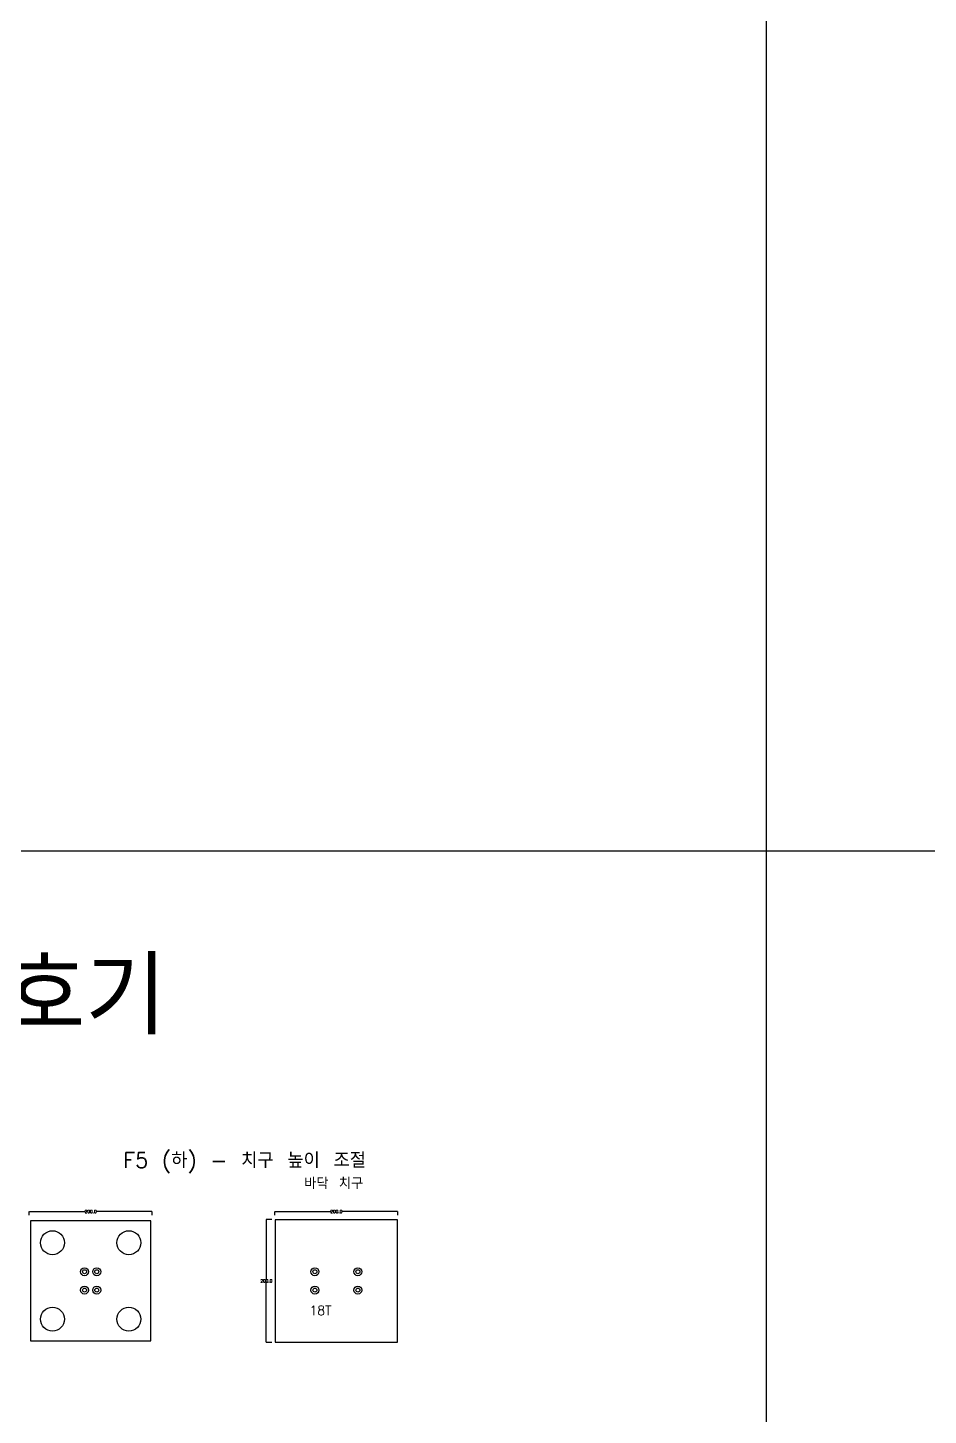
# Model space of a CAD drawing. Header units: millimetres. Extents: x 37110 to 56310, y -3510 to 5490.
# Drawn here: x 51908 to 53374, y 971 to 3231 of the extents above; entities that cross this region are included whole.
import ezdxf

# ---------------------------------------------------------------- set-up
doc = ezdxf.new("R2010")
doc.units = ezdxf.units.MM
for name, color, linetype in [('TEXT', 3, 'Continuous'), ('볼트 구멍', 7, 'Continuous'), ('치구', 7, 'Continuous'), ('치수', 7, 'Continuous')]:
    doc.layers.add(name, color=color, linetype=linetype)
doc.styles.get("Standard").update_dxf_attribs({"font": 'txt.shx', "bigfont": 'whgtxt.shx'})
doc.dimstyles.get("Standard").update_dxf_attribs({"dimtxt": 7, "dimasz": 0.18, "dimexe": 0.18, "dimexo": 0.0625, "dimgap": 0.09, "dimtad": 0, "dimtih": 1, "dimtoh": 1, "dimdec": 1, "dimzin": 0, "dimdsep": 46, "dimtxsty": 'Standard', "dimcen": 0.09, "dimadec": 0, "dimazin": 0, "dimtfac": 1, "dimtdec": 1, "dimtofl": 0, "dimtmove": 0, "dimatfit": 3, "dimfxl": 0, "dimtolj": 1, "dimtzin": 0, "dimarcsym": 0})

# ---------------------------------------------------------------- blocks, each defined once
blk = doc.blocks.new('*D2707')
at = {"layer": 'Defpoints', "color": 0, "linetype": 'Continuous'}
for p in [(52310, 1297.1), (52510, 1303), (52510, 1297.1)]:
    blk.add_point(p, dxfattribs=at)
at = {"layer": '치수', "color": 0, "linetype": 'Continuous', "lineweight": -2}
for p, q in [((52310, 1297.2), (52310, 1303.2)), ((52310.2, 1303), (52401.2, 1303)), ((52509.8, 1303), (52418.8, 1303)), ((52510, 1297.2), (52510, 1303.2))]:
    blk.add_line(p, q, dxfattribs=at)
at = {"layer": '치수', "color": 0, "linetype": 'Continuous'}
for points in [[(52310.2, 1303), (52310.2, 1303), (52310, 1303)], [(52509.8, 1303), (52509.8, 1303), (52510, 1303)]]:
    blk.add_solid(points, dxfattribs=at)
at = {"layer": '치수', "color": 0, "linetype": 'Continuous', "insert": (52410, 1303), "char_height": 5, "attachment_point": 5}
blk.add_mtext('\\A1;200.0', dxfattribs=at)
blk = doc.blocks.new('*D2706')
at = {"layer": 'Defpoints', "color": 0, "linetype": 'Continuous'}
for p in [(52304.9, 1290), (52296, 1090), (52304.9, 1090)]:
    blk.add_point(p, dxfattribs=at)
at = {"layer": '치수', "color": 0, "linetype": 'Continuous', "lineweight": -2}
for p, q in [((52304.8, 1290), (52295.8, 1290)), ((52296, 1289.8), (52296, 1192.6)), ((52296, 1090.2), (52296, 1187.4)), ((52304.8, 1090), (52295.8, 1090))]:
    blk.add_line(p, q, dxfattribs=at)
at = {"layer": '치수', "color": 0, "linetype": 'Continuous'}
for points in [[(52295.9, 1289.8), (52296, 1289.8), (52296, 1290)], [(52295.9, 1090.2), (52296, 1090.2), (52296, 1090)]]:
    blk.add_solid(points, dxfattribs=at)
at = {"layer": '치수', "color": 0, "linetype": 'Continuous', "insert": (52296, 1190), "char_height": 5, "attachment_point": 5}
blk.add_mtext('\\A1;200.0', dxfattribs=at)
blk = doc.blocks.new('*D2705')
at = {"layer": 'Defpoints', "color": 0, "linetype": 'Continuous'}
for p in [(51910, 1297.1), (52110, 1303), (52110, 1297.1)]:
    blk.add_point(p, dxfattribs=at)
at = {"layer": '치수', "color": 0, "linetype": 'Continuous', "lineweight": -2}
for p, q in [((51910, 1297.2), (51910, 1303.2)), ((51910.2, 1303), (52001.2, 1303)), ((52109.8, 1303), (52018.8, 1303)), ((52110, 1297.2), (52110, 1303.2))]:
    blk.add_line(p, q, dxfattribs=at)
at = {"layer": '치수', "color": 0, "linetype": 'Continuous'}
for points in [[(51910.2, 1303), (51910.2, 1303), (51910, 1303)], [(52109.8, 1303), (52109.8, 1303), (52110, 1303)]]:
    blk.add_solid(points, dxfattribs=at)
at = {"layer": '치수', "color": 0, "linetype": 'Continuous', "insert": (52010, 1303), "char_height": 5, "attachment_point": 5}
blk.add_mtext('\\A1;200.0', dxfattribs=at)

msp = doc.modelspace()

# ---------------------------------------------------------------- linework, layer by layer
at = {"color": 6}
for p, q in [((53110, 5490), (53110, -3510)), ((56310, 1890), (37110, 1890))]:
    msp.add_line(p, q, dxfattribs=at)
at = {"layer": '볼트 구멍', "color": 6}
for centre in [(52000, 1205), (52020, 1205), (52375, 1205), (52445, 1205), (52000, 1175), (52020, 1175), (52375, 1175), (52445, 1175)]:
    msp.add_circle(centre, 6.5, dxfattribs=at)
at = {"layer": '볼트 구멍', "color": 3}
for centre in [(52000, 1205), (52020, 1205), (52375, 1205), (52445, 1205), (52000, 1175), (52020, 1175), (52375, 1175), (52445, 1175)]:
    msp.add_circle(centre, 3.25, dxfattribs=at)
at = {"layer": '치구'}
for points in [[(52310.25, 1289.75), (52310.25, 1090.25), (52509.75, 1090.25), (52509.75, 1289.75)], [(51912.25, 1287.75), (51912.25, 1092.25), (52107.75, 1092.25), (52107.75, 1287.75)]]:
    msp.add_lwpolyline(points, close=True, dxfattribs=at)
for centre in [(51947.75, 1252.25), (52072.25, 1252.25), (51947.75, 1127.75), (52072.25, 1127.75)]:
    msp.add_circle(centre, 19.5, dxfattribs=at)

# ---------------------------------------------------------------- texts
at = {"layer": 'TEXT', "linetype": 'Continuous'}
for s, height, p in [('송운사 9-10호기', 125, (50900.095, 1591.282)), ('F5 (하) - 치구 높이 조절', 25, (52063.12, 1374.026)), ('바닥 치구', 18.75, (52357.675, 1339.615))]:
    msp.add_text(s, height=height, dxfattribs=at).set_placement(p)
at = {"layer": 'TEXT', "color": 1}
msp.add_text('18T', height=15, dxfattribs=at).set_placement((52366.012, 1134.389))

# ---------------------------------------------------------------- dimensions: what is measured, and where the dimension line sits
at = {"layer": '치수', "color": 4, "linetype": 'Continuous'}
for base, p1, p2, picture, middle in [((52110, 1302.99), (51910, 1297.107), (52110, 1297.107), '*D2705', (52010, 1302.99)), ((52510, 1302.99), (52310, 1297.107), (52510, 1297.107), '*D2707', (52410, 1302.99))]:
    dim = msp.add_linear_dim(base=base, p1=p1, p2=p2, dimstyle='Standard', override={"dimtxt": 5}, dxfattribs=at)
    dim.commit()
    dim.dimension.update_dxf_attribs({"geometry": picture, "text_midpoint": middle})
dim = msp.add_linear_dim(base=(52295.954, 1090), p1=(52304.859, 1290), p2=(52304.859, 1090), angle=90, dimstyle='Standard', override={"dimtxt": 5}, dxfattribs=at)
dim.commit()
dim.dimension.update_dxf_attribs({"geometry": '*D2706', "text_midpoint": (52295.954, 1190)})

doc.saveas('drawing.dxf')
